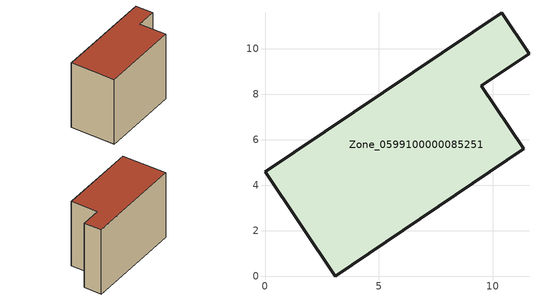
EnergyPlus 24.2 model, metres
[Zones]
Zone_0599100000085251
 floor ground (C_G): 3.08,0 0,4.59 10.4,11.58 11.6,9.78 9.5,8.37 11.37,5.6 z0
 wall outside (C_F): 11.6,9.78 10.4,11.58 0,4.59 3.08,0 11.37,5.6 9.5,8.37 11.6,9.78 z0:8.49
 roof outside (C_R): 11.37,5.6 9.5,8.37 11.6,9.78 10.4,11.58 0,4.59 3.08,0 z8.49
[BUILDING]
Pand.0599100000085251: North Axis=0; Terrain=City; Loads Convergence Tolerance Value=0.04; Temperature Convergence Tolerance Value=0.4; Solar Distribution=FullExterior; Maximum Number of Warmup Days=25; Minimum Number of Warmup Days=1
[Site:Location]
Rotterdam.The.Hague.AP_ZH_NLD Design_Conditions: Latitude=51.96; Longitude=4.45; Time Zone=1; Elevation=-4.5
[SITE:GROUNDTEMPERATURE:BUILDINGSURFACE]
18, 18, 18, 18, 18, 18, 18, 18, 18, 18, 18, 18
[MATERIAL] Thermal Absorptance=0.9; Solar Absorptance=0.7; Visible Absorptance=0.7
Name | Roughness | Thickness | Conductivity | Density | Specific Heat
G.TC.1975-1991 | MediumSmooth | 0.15 | 0.288461 | 540 | 1210
F.TC.1975-1991 | Rough | 0.3 | 0.230769 | 1920 | 840
R.TC.1975-1991 | MediumRough | 0.2 | 0.153846 | 1500 | 1000
[CONSTRUCTION]
C_G: G.TC.1975-1991
C_F: F.TC.1975-1991
C_R: R.TC.1975-1991
[ZONE]
Zone_0599100000085251: Type=1; Multiplier=1; Ceiling Height=Autocalculate; Volume=Autocalculate; Floor Area=autocalculate; Part of Total Floor Area=Yes
[ZONEINFILTRATION:DESIGNFLOWRATE]
Infil_Zone_0599100000085251: Zone or ZoneList or Space or SpaceList=Zone_0599100000085251; Schedule=AlwaysOn; Design Flow Rate Calculation Method=Flow/Area; Flow Rate per Floor Area=0.003; Constant Term Coefficient=1; Temperature Term Coefficient=0; Velocity Term Coefficient=0; Velocity Squared Term Coefficient=0
[HVACTEMPLATE:ZONE:IDEALLOADSAIRSYSTEM]
Zone_0599100000085251: Maximum Heating Supply Air Temperature=50; Minimum Cooling Supply Air Temperature=13; Maximum Heating Supply Air Humidity Ratio=0.0156; Minimum Cooling Supply Air Humidity Ratio=0.0077; Heating Limit=NoLimit; Cooling Limit=NoLimit; Dehumidification Control Type=ConstantSensibleHeatRatio; Cooling Sensible Heat Ratio=0.7; Dehumidification Setpoint=60; Humidification Control Type=None; Humidification Setpoint=30; Outdoor Air Method=None; Outdoor Air Flow Rate per Person=0.00944; Outdoor Air Flow Rate per Zone Floor Area=0; Outdoor Air Flow Rate per Zone=0; Demand Controlled Ventilation Type=None; Outdoor Air Economizer Type=NoEconomizer; Heat Recovery Type=None; Sensible Heat Recovery Effectiveness=0.7; Latent Heat Recovery Effectiveness=0.65
[ZONECONTROL:THERMOSTAT]
ThermostatControl_Zone_0599100000085251: Zone or ZoneList=Zone_0599100000085251; Control Type Schedule=DualSetpointControlType; Control 1=Thermostat_Zone_0599100000085251; Temperature Difference Between Cutout And Setpoint=0
[THERMOSTATSETPOINT:DUALSETPOINT]
Thermostat_Zone_0599100000085251: Heating Setpoint Temperature Schedule=HeatingSetpoint_Zone_0599100000085251; Cooling Setpoint Temperature Schedule=CoolingSetpoint_Zone_0599100000085251
[SCHEDULE:COMPACT]
HeatingSetpoint_Zone_0599100000085251: Through: 12/31, For: AllDays, Until: 24:00, 21
CoolingSetpoint_Zone_0599100000085251: Through: 12/31, For: AllDays, Until: 24:00, 24
DualSetpointControlType: Through: 12/31, For: AllDays, Until: 24:00, 4
AlwaysOn: Through: 12/31, For: AllDays, Until: 24:00, 1
